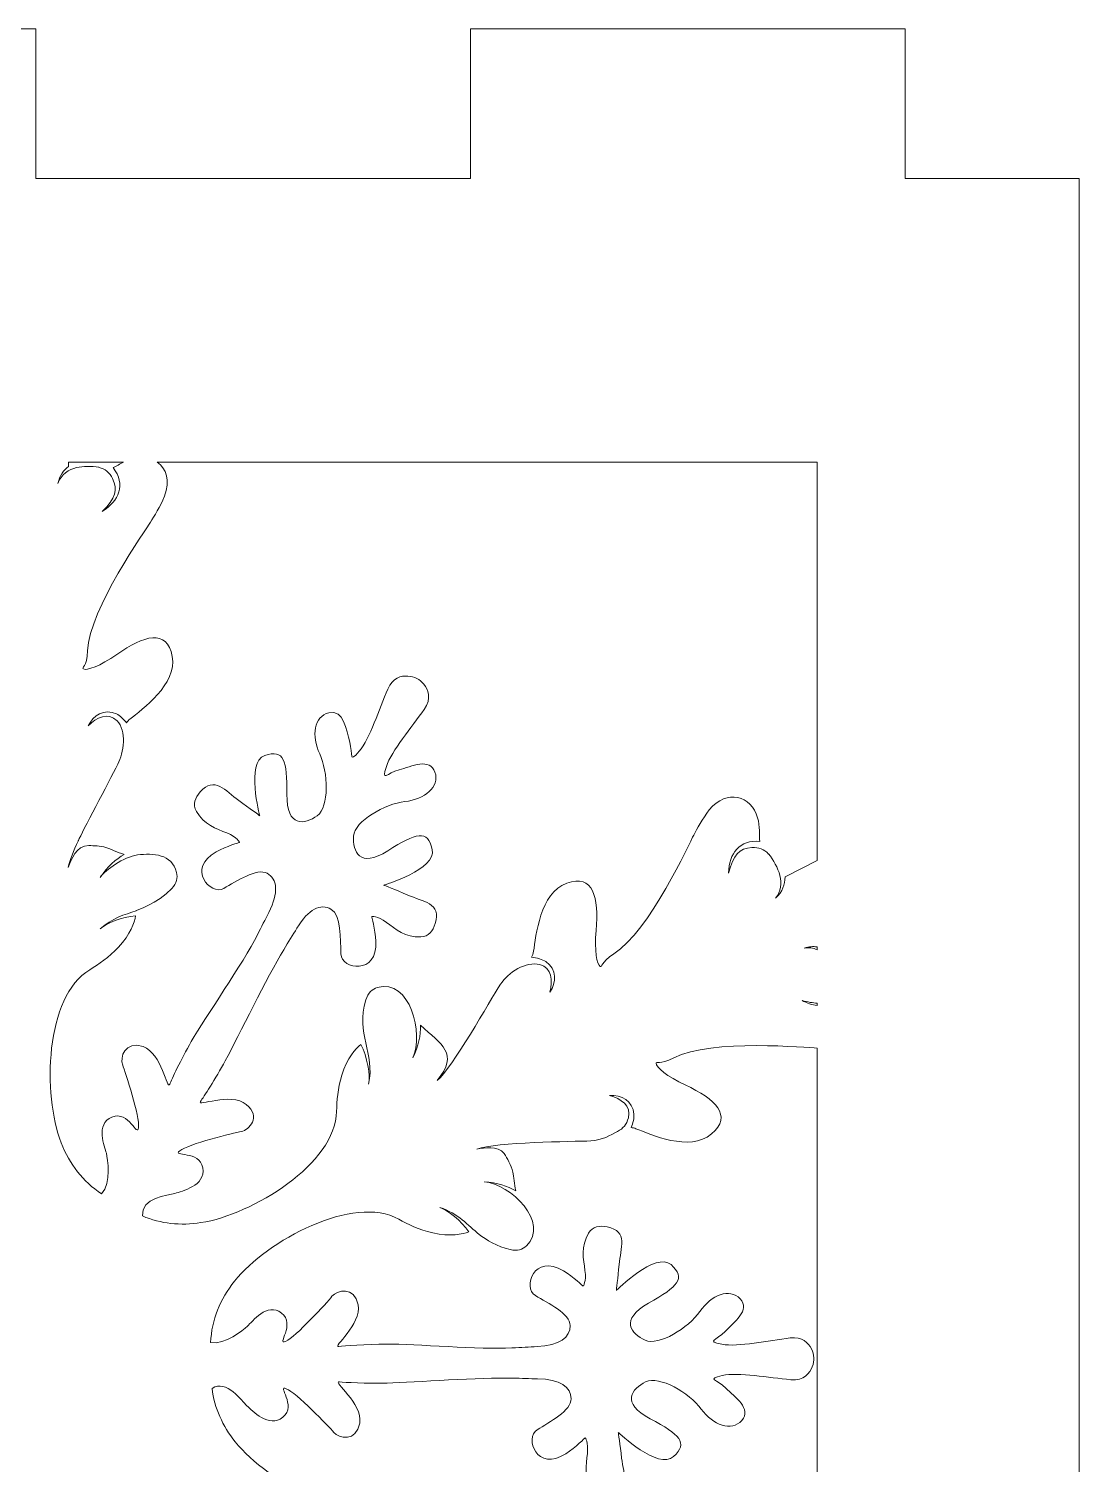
# Model space of a CAD drawing. Header units: centimetres. Extents: x -26.9 to 30.7, y -30.7 to 31.7.
# Drawn here: x -1.172 to 1.634, y 4.639 to 8.473 of the extents above; entities that cross this region are included whole.
import ezdxf

# ---------------------------------------------------------------- set-up
doc = ezdxf.new("R2010")
doc.units = ezdxf.units.CM
doc.header["$MEASUREMENT"] = 0
doc.layers.add('layer 1', color=7, linetype='Continuous')

msp = doc.modelspace()

# ---------------------------------------------------------------- linework, layer by layer
at = {"layer": 'layer 1', "color": 250, "lineweight": 9}
for points, knots in [([(-4.63465, -7.57498), (-4.63465, -7.57498), (-4.63465, -7.97498), (-4.63465, -7.97498), (-4.63465, -7.97498), (-4.63465, -7.97498), (-3.47381, -7.97498), (-3.47381, -7.97498), (-3.47381, -7.97498), (-3.47381, -7.97498), (-3.47381, -7.57498), (-3.47381, -7.57498), (-3.47381, -7.57498), (-3.47381, -7.57498), (-2.31301, -7.57498), (-2.31301, -7.57498), (-2.31301, -7.57498), (-2.31301, -7.57498), (-2.31301, -7.97498), (-2.31301, -7.97498), (-2.31301, -7.97498), (-2.31301, -7.97498), (-1.15218, -7.97498), (-1.15218, -7.97498), (-1.15218, -7.97498), (-1.15218, -7.97498), (-1.15218, -7.57498), (-1.15218, -7.57498), (-1.15218, -7.57498), (-1.15218, -7.57498), (0.00865, -7.57498), (0.00865, -7.57498), (0.00865, -7.57498), (0.00865, -7.57498), (0.00865, -7.97498), (0.00865, -7.97498), (0.00865, -7.97498), (0.00865, -7.97498), (1.16947, -7.97498), (1.16947, -7.97498), (1.16947, -7.97498), (1.16947, -7.97498), (1.16947, -7.57498), (1.16947, -7.57498), (1.16947, -7.57498), (1.16947, -7.57498), (1.63434, -7.57498), (1.63434, -7.57498), (1.63434, -7.57498), (1.63434, -7.57498), (1.63434, 8.0728), (1.63434, 8.0728), (1.63434, 8.0728), (1.63434, 8.0728), (1.16947, 8.0728), (1.16947, 8.0728), (1.16947, 8.0728), (1.16947, 8.0728), (1.16947, 8.4728), (1.16947, 8.4728), (1.16947, 8.4728), (1.16947, 8.4728), (0.00865, 8.4728), (0.00865, 8.4728), (0.00865, 8.4728), (0.00865, 8.4728), (0.00865, 8.0728), (0.00865, 8.0728), (0.00865, 8.0728), (0.00865, 8.0728), (-1.15218, 8.0728), (-1.15218, 8.0728), (-1.15218, 8.0728), (-1.15218, 8.0728), (-1.15218, 8.4728), (-1.15218, 8.4728), (-1.15218, 8.4728), (-1.15218, 8.4728), (-2.31301, 8.4728), (-2.31301, 8.4728), (-2.31301, 8.4728), (-2.31301, 8.4728), (-2.31301, 8.0728), (-2.31301, 8.0728), (-2.31301, 8.0728), (-2.31301, 8.0728), (-3.47381, 8.0728), (-3.47381, 8.0728), (-3.47381, 8.0728), (-3.47381, 8.0728), (-3.47381, 8.4728), (-3.47381, 8.4728), (-3.47381, 8.4728), (-3.47381, 8.4728), (-4.63465, 8.4728), (-4.63465, 8.4728), (-4.63465, 8.4728), (-4.63465, 8.4728), (-4.63465, 8.0728), (-4.63465, 8.0728), (-4.63465, 8.0728), (-4.63465, 8.0728), (-5.09951, 8.0728), (-5.09951, 8.0728), (-5.09951, 8.0728), (-5.09951, 8.0728), (-5.09951, -7.57498), (-5.09951, -7.57498), (-5.09951, -7.57498), (-5.09951, -7.57498), (-4.63465, -7.57498), (-4.63465, -7.57498)], [0, 0, 0, 0, 0.0344828, 0.0344828, 0.0344828, 0.0344828, 0.0689655, 0.0689655, 0.0689655, 0.0689655, 0.1034483, 0.1034483, 0.1034483, 0.1034483, 0.137931, 0.137931, 0.137931, 0.137931, 0.1724138, 0.1724138, 0.1724138, 0.1724138, 0.2068966, 0.2068966, 0.2068966, 0.2068966, 0.2413793, 0.2413793, 0.2413793, 0.2413793, 0.2758621, 0.2758621, 0.2758621, 0.2758621, 0.3103448, 0.3103448, 0.3103448, 0.3103448, 0.3448276, 0.3448276, 0.3448276, 0.3448276, 0.3793103, 0.3793103, 0.3793103, 0.3793103, 0.4137931, 0.4137931, 0.4137931, 0.4137931, 0.4482759, 0.4482759, 0.4482759, 0.4482759, 0.4827586, 0.4827586, 0.4827586, 0.4827586, 0.5172414, 0.5172414, 0.5172414, 0.5172414, 0.5517241, 0.5517241, 0.5517241, 0.5517241, 0.5862069, 0.5862069, 0.5862069, 0.5862069, 0.6206897, 0.6206897, 0.6206897, 0.6206897, 0.6551724, 0.6551724, 0.6551724, 0.6551724, 0.6896552, 0.6896552, 0.6896552, 0.6896552, 0.7241379, 0.7241379, 0.7241379, 0.7241379, 0.7586207, 0.7586207, 0.7586207, 0.7586207, 0.7931034, 0.7931034, 0.7931034, 0.7931034, 0.8275862, 0.8275862, 0.8275862, 0.8275862, 0.862069, 0.862069, 0.862069, 0.862069, 0.8965517, 0.8965517, 0.8965517, 0.8965517, 0.9310345, 0.9310345, 0.9310345, 0.9310345, 1, 1, 1, 1]), ([(0.93409, 6.25138), (0.93409, 6.25138), (0.84911, 6.20746), (0.84911, 6.20746), (0.84911, 6.20746), (0.84738, 6.18806), (0.8429, 6.16882), (0.82307, 6.15068), (0.82307, 6.15068), (0.85321, 6.18736), (0.8303, 6.23632), (0.80447, 6.26902), (0.80447, 6.26902), (0.80447, 6.26902), (0.80447, 6.26876), (0.80447, 6.26876), (0.80447, 6.26876), (0.79138, 6.28162), (0.77887, 6.28716), (0.75961, 6.28597), (0.75961, 6.28597), (0.72635, 6.28392), (0.71021, 6.26661), (0.69754, 6.21781), (0.69754, 6.21781), (0.6991, 6.27044), (0.72701, 6.30772), (0.78107, 6.30205), (0.78107, 6.30205), (0.77945, 6.31873), (0.78193, 6.34296), (0.77535, 6.3657), (0.77535, 6.3657), (0.75855, 6.42382), (0.69302, 6.4443), (0.64617, 6.38642), (0.64617, 6.38642), (0.62742, 6.36329), (0.61318, 6.33469), (0.60467, 6.31946), (0.60467, 6.31946), (0.59451, 6.30126), (0.48622, 6.06224), (0.39122, 6.00209), (0.39122, 6.00209), (0.35417, 5.97864), (0.36081, 5.96532), (0.35491, 5.96825), (0.35491, 5.96825), (0.34571, 5.97285), (0.33926, 6.01097), (0.34379, 6.0647), (0.34379, 6.0647), (0.35121, 6.15278), (0.33709, 6.21618), (0.26535, 6.19066), (0.26535, 6.19066), (0.19361, 6.1651), (0.18325, 6.04964), (0.17674, 6.00884), (0.17674, 6.00884), (0.17577, 6.00282), (0.17383, 5.99772), (0.17117, 5.99321), (0.17117, 5.99321), (0.18525, 5.99172), (0.20063, 5.9876), (0.20989, 5.98125), (0.20989, 5.98125), (0.23953, 5.9609), (0.23838, 5.92522), (0.22005, 5.89997), (0.22005, 5.89997), (0.22857, 5.93025), (0.22582, 5.96476), (0.19366, 5.9734), (0.19366, 5.9734), (0.15677, 5.98329), (0.10873, 5.95232), (0.08842, 5.92078), (0.08842, 5.92078), (0.05989, 5.87646), (-0.04131, 5.69606), (-0.08027, 5.6637), (-0.08027, 5.6637), (-0.02153, 5.73672), (-0.06955, 5.76006), (-0.12487, 5.81144), (-0.12487, 5.81144), (-0.12445, 5.78513), (-0.12991, 5.75694), (-0.1459, 5.72409), (-0.1459, 5.72409), (-0.11547, 5.78788), (-0.15278, 5.93752), (-0.2405, 5.91204), (-0.2405, 5.91204), (-0.25389, 5.90814), (-0.26522, 5.89828), (-0.27107, 5.87909), (-0.27107, 5.87909), (-0.29893, 5.78781), (-0.24549, 5.73924), (-0.26381, 5.65394), (-0.26381, 5.65394), (-0.25889, 5.67781), (-0.26689, 5.72754), (-0.28485, 5.76034), (-0.28485, 5.76034), (-0.29818, 5.74924), (-0.32131, 5.72441), (-0.33541, 5.67786), (-0.33541, 5.67786), (-0.34641, 5.64141), (-0.34879, 5.60922), (-0.34925, 5.58128), (-0.34925, 5.58128), (-0.35143, 5.44228), (-0.57455, 5.30493), (-0.71174, 5.28421), (-0.71174, 5.28421), (-0.76622, 5.27597), (-0.81833, 5.28114), (-0.86763, 5.30212), (-0.86763, 5.30212), (-0.87321, 5.35152), (-0.79834, 5.35677), (-0.78102, 5.36246), (-0.78102, 5.36246), (-0.76365, 5.36817), (-0.69835, 5.38209), (-0.70653, 5.43042), (-0.70653, 5.43042), (-0.71467, 5.47876), (-0.78997, 5.45874), (-0.76802, 5.47621), (-0.76802, 5.47621), (-0.74606, 5.4937), (-0.62377, 5.52418), (-0.60349, 5.5277), (-0.60349, 5.5277), (-0.58322, 5.53124), (-0.54967, 5.56674), (-0.59058, 5.60014), (-0.59058, 5.60014), (-0.63149, 5.63356), (-0.72477, 5.59212), (-0.71278, 5.60817), (-0.71278, 5.60817), (-0.70491, 5.61868), (-0.67251, 5.66854), (-0.64651, 5.71682), (-0.64651, 5.71682), (-0.6101, 5.78444), (-0.53457, 5.9408), (-0.49045, 6.01324), (-0.49045, 6.01324), (-0.47789, 6.03386), (-0.46557, 6.05346), (-0.45539, 6.07036), (-0.45539, 6.07036), (-0.42426, 6.1221), (-0.39153, 6.13706), (-0.36419, 6.12174), (-0.36419, 6.12174), (-0.33686, 6.10645), (-0.33933, 6.0404), (-0.33787, 6.00193), (-0.33787, 6.00193), (-0.3363, 5.96012), (-0.23945, 5.9445), (-0.24442, 6.03581), (-0.24442, 6.03581), (-0.24617, 6.06801), (-0.25541, 6.10201), (-0.25541, 6.10201), (-0.25541, 6.10201), (-0.25541, 6.10201), (-0.24105, 6.10448), (-0.21615, 6.08616), (-0.21615, 6.08616), (-0.19127, 6.06784), (-0.16582, 6.04574), (-0.12458, 6.04717), (-0.12458, 6.04717), (-0.10301, 6.04793), (-0.09177, 6.06329), (-0.08567, 6.08318), (-0.08567, 6.08318), (-0.06878, 6.13832), (-0.11871, 6.14177), (-0.15929, 6.15906), (-0.15929, 6.15906), (-0.19201, 6.17296), (-0.22331, 6.1856), (-0.22331, 6.1856), (-0.22331, 6.1856), (-0.22331, 6.1856), (-0.08147, 6.2279), (-0.09374, 6.28118), (-0.09374, 6.28118), (-0.10599, 6.33446), (-0.13598, 6.32585), (-0.21247, 6.27762), (-0.21247, 6.27762), (-0.28895, 6.22937), (-0.30647, 6.27597), (-0.30374, 6.31648), (-0.30374, 6.31648), (-0.30101, 6.35697), (-0.21987, 6.40261), (-0.16682, 6.40878), (-0.16682, 6.40878), (-0.11377, 6.415), (-0.07346, 6.4476), (-0.08646, 6.48728), (-0.08646, 6.48728), (-0.09945, 6.52693), (-0.14969, 6.50252), (-0.18214, 6.49354), (-0.18214, 6.49354), (-0.21462, 6.4846), (-0.22991, 6.45989), (-0.21626, 6.50216), (-0.21626, 6.50216), (-0.20262, 6.54442), (-0.14829, 6.6077), (-0.11515, 6.65482), (-0.11515, 6.65482), (-0.09438, 6.68438), (-0.10527, 6.70825), (-0.11627, 6.72193), (-0.11627, 6.72193), (-0.12743, 6.73578), (-0.14111, 6.74274), (-0.15907, 6.74392), (-0.15907, 6.74392), (-0.17625, 6.74506), (-0.19934, 6.7399), (-0.21243, 6.70929), (-0.21243, 6.70929), (-0.2351, 6.65632), (-0.26034, 6.57676), (-0.28913, 6.54296), (-0.28913, 6.54296), (-0.31787, 6.50914), (-0.3049, 6.53514), (-0.31431, 6.56757), (-0.31431, 6.56757), (-0.32371, 6.59997), (-0.32933, 6.65565), (-0.36983, 6.64594), (-0.36983, 6.64594), (-0.41034, 6.63624), (-0.41691, 6.58474), (-0.39435, 6.53621), (-0.39435, 6.53621), (-0.37181, 6.48769), (-0.36805, 6.3945), (-0.40102, 6.37094), (-0.40102, 6.37094), (-0.43399, 6.34738), (-0.48277, 6.3379), (-0.48189, 6.42848), (-0.48189, 6.42848), (-0.48099, 6.51904), (-0.48939, 6.54914), (-0.54109, 6.53169), (-0.54109, 6.53169), (-0.59279, 6.51422), (-0.55437, 6.37098), (-0.55437, 6.37098), (-0.55437, 6.37098), (-0.55437, 6.37098), (-0.58151, 6.39106), (-0.6105, 6.41169), (-0.6105, 6.41169), (-0.64643, 6.43726), (-0.67557, 6.47808), (-0.71354, 6.43476), (-0.71354, 6.43476), (-0.72723, 6.41914), (-0.73442, 6.40146), (-0.72374, 6.38266), (-0.72374, 6.38266), (-0.70333, 6.34672), (-0.67122, 6.33657), (-0.64261, 6.32494), (-0.64261, 6.32494), (-0.61399, 6.31329), (-0.60858, 6.29976), (-0.60858, 6.29976), (-0.60858, 6.29976), (-0.60858, 6.29976), (-0.64229, 6.28982), (-0.67055, 6.27444), (-0.67055, 6.27444), (-0.75074, 6.2308), (-0.68669, 6.15632), (-0.65034, 6.1769), (-0.65034, 6.1769), (-0.6169, 6.19584), (-0.56209, 6.23256), (-0.53477, 6.21726), (-0.53477, 6.21726), (-0.50742, 6.20194), (-0.50294, 6.16618), (-0.53059, 6.11246), (-0.53059, 6.11246), (-0.53962, 6.09493), (-0.54981, 6.07414), (-0.56074, 6.0526), (-0.56074, 6.0526), (-0.59915, 5.97697), (-0.69902, 5.83424), (-0.73737, 5.7677), (-0.73737, 5.7677), (-0.76477, 5.7202), (-0.79013, 5.66641), (-0.79495, 5.65416), (-0.79495, 5.65416), (-0.80229, 5.63552), (-0.81599, 5.73689), (-0.86581, 5.75426), (-0.86581, 5.75426), (-0.91563, 5.77166), (-0.92822, 5.72442), (-0.92059, 5.70526), (-0.92059, 5.70526), (-0.91295, 5.6861), (-0.87475, 5.56574), (-0.87809, 5.53785), (-0.87809, 5.53785), (-0.88142, 5.50994), (-0.90389, 5.58472), (-0.94923, 5.56633), (-0.94923, 5.56633), (-0.99458, 5.54794), (-0.96821, 5.4864), (-0.96419, 5.4696), (-0.96419, 5.4696), (-0.96029, 5.45328), (-0.95074, 5.39176), (-0.97681, 5.36112), (-0.97681, 5.36112), (-1.02722, 5.39432), (-1.06227, 5.44041), (-1.08457, 5.49725), (-1.08457, 5.49725), (-1.13521, 5.62644), (-1.12782, 5.88832), (-1.00854, 5.95973), (-1.00854, 5.95973), (-0.98457, 5.97409), (-0.95787, 5.99224), (-0.93182, 6.02001), (-0.93182, 6.02001), (-0.89953, 6.05444), (-0.88922, 6.08601), (-0.88597, 6.10348), (-0.88597, 6.10348), (-0.92181, 6.10054), (-0.96369, 6.08397), (-0.98061, 6.06892), (-0.98061, 6.06892), (-0.94894, 6.09756), (-0.91534, 6.1069), (-0.88445, 6.11738), (-0.88445, 6.11738), (-0.88445, 6.11738), (-0.88446, 6.11772), (-0.88446, 6.11772), (-0.88446, 6.11772), (-0.88446, 6.11772), (-0.82734, 6.13602), (-0.78971, 6.17633), (-0.78971, 6.17633), (-0.77603, 6.19098), (-0.77315, 6.20574), (-0.77647, 6.21928), (-0.77647, 6.21928), (-0.78895, 6.27004), (-0.83918, 6.27044), (-0.88077, 6.26661), (-0.88077, 6.26661), (-0.91862, 6.25958), (-0.96582, 6.22781), (-0.98075, 6.2061), (-0.98075, 6.2061), (-0.96049, 6.23612), (-0.93899, 6.25488), (-0.91622, 6.26766), (-0.91622, 6.26766), (-0.93485, 6.27241), (-0.95243, 6.28261), (-0.96545, 6.28634), (-0.96545, 6.28634), (-0.98057, 6.29068), (-0.99739, 6.29097), (-1.01122, 6.29134), (-1.01122, 6.29134), (-1.04511, 6.29112), (-1.05786, 6.25344), (-1.06587, 6.23276), (-1.06587, 6.23276), (-1.06253, 6.25224), (-1.05131, 6.27829), (-1.03941, 6.30334), (-1.03941, 6.30334), (-1.03922, 6.30386), (-1.03903, 6.30441), (-1.03879, 6.30498), (-1.03879, 6.30498), (-1.02962, 6.32613), (-0.95933, 6.45804), (-0.93335, 6.50852), (-0.93335, 6.50852), (-0.91783, 6.53868), (-0.90887, 6.59801), (-0.9357, 6.62482), (-0.9357, 6.62482), (-0.95927, 6.64836), (-0.99053, 6.63348), (-1.0125, 6.61097), (-1.0125, 6.61097), (-0.99979, 6.63946), (-0.96946, 6.6583), (-0.93702, 6.64281), (-0.93702, 6.64281), (-0.92806, 6.63853), (-0.91822, 6.62921), (-0.91029, 6.61918), (-0.91029, 6.61918), (-0.90794, 6.62269), (-0.90501, 6.62598), (-0.90126, 6.62902), (-0.90126, 6.62902), (-0.86918, 6.65506), (-0.77437, 6.72176), (-0.78811, 6.79666), (-0.78811, 6.79666), (-0.80187, 6.87156), (-0.86383, 6.8521), (-0.93641, 6.80161), (-0.93641, 6.80161), (-0.98066, 6.77084), (-1.01691, 6.75736), (-1.0255, 6.76304), (-1.0255, 6.76304), (-1.03098, 6.76665), (-1.01613, 6.76757), (-1.01433, 6.81138), (-1.01433, 6.81138), (-1.00975, 6.92374), (-0.8569, 7.13704), (-0.84621, 7.15494), (-0.84621, 7.15494), (-0.83727, 7.16992), (-0.81965, 7.19654), (-0.80897, 7.22432), (-0.80897, 7.22432), (-0.79322, 7.26538), (-0.80437, 7.2984), (-0.82822, 7.31558), (-0.82822, 7.31558), (-0.82822, 7.31558), (0.93409, 7.31558), (0.93409, 7.31558), (0.93409, 7.31558), (0.93409, 7.31558), (0.93409, 6.25138), (0.93409, 6.25138)], [0, 0, 0, 0, 0.0084034, 0.0084034, 0.0084034, 0.0084034, 0.0168067, 0.0168067, 0.0168067, 0.0168067, 0.0252101, 0.0252101, 0.0252101, 0.0252101, 0.0336134, 0.0336134, 0.0336134, 0.0336134, 0.0420168, 0.0420168, 0.0420168, 0.0420168, 0.0504202, 0.0504202, 0.0504202, 0.0504202, 0.0588235, 0.0588235, 0.0588235, 0.0588235, 0.0672269, 0.0672269, 0.0672269, 0.0672269, 0.0756303, 0.0756303, 0.0756303, 0.0756303, 0.0840336, 0.0840336, 0.0840336, 0.0840336, 0.092437, 0.092437, 0.092437, 0.092437, 0.1008403, 0.1008403, 0.1008403, 0.1008403, 0.1092437, 0.1092437, 0.1092437, 0.1092437, 0.1176471, 0.1176471, 0.1176471, 0.1176471, 0.1260504, 0.1260504, 0.1260504, 0.1260504, 0.1344538, 0.1344538, 0.1344538, 0.1344538, 0.1428571, 0.1428571, 0.1428571, 0.1428571, 0.1512605, 0.1512605, 0.1512605, 0.1512605, 0.1596639, 0.1596639, 0.1596639, 0.1596639, 0.1680672, 0.1680672, 0.1680672, 0.1680672, 0.1764706, 0.1764706, 0.1764706, 0.1764706, 0.1848739, 0.1848739, 0.1848739, 0.1848739, 0.1932773, 0.1932773, 0.1932773, 0.1932773, 0.2016807, 0.2016807, 0.2016807, 0.2016807, 0.210084, 0.210084, 0.210084, 0.210084, 0.2184874, 0.2184874, 0.2184874, 0.2184874, 0.2268908, 0.2268908, 0.2268908, 0.2268908, 0.2352941, 0.2352941, 0.2352941, 0.2352941, 0.2436975, 0.2436975, 0.2436975, 0.2436975, 0.2521008, 0.2521008, 0.2521008, 0.2521008, 0.2605042, 0.2605042, 0.2605042, 0.2605042, 0.2689076, 0.2689076, 0.2689076, 0.2689076, 0.2773109, 0.2773109, 0.2773109, 0.2773109, 0.2857143, 0.2857143, 0.2857143, 0.2857143, 0.2941176, 0.2941176, 0.2941176, 0.2941176, 0.302521, 0.302521, 0.302521, 0.302521, 0.3109244, 0.3109244, 0.3109244, 0.3109244, 0.3193277, 0.3193277, 0.3193277, 0.3193277, 0.3277311, 0.3277311, 0.3277311, 0.3277311, 0.3361345, 0.3361345, 0.3361345, 0.3361345, 0.3445378, 0.3445378, 0.3445378, 0.3445378, 0.3529412, 0.3529412, 0.3529412, 0.3529412, 0.3613445, 0.3613445, 0.3613445, 0.3613445, 0.3697479, 0.3697479, 0.3697479, 0.3697479, 0.3781513, 0.3781513, 0.3781513, 0.3781513, 0.3865546, 0.3865546, 0.3865546, 0.3865546, 0.394958, 0.394958, 0.394958, 0.394958, 0.4033613, 0.4033613, 0.4033613, 0.4033613, 0.4117647, 0.4117647, 0.4117647, 0.4117647, 0.4201681, 0.4201681, 0.4201681, 0.4201681, 0.4285714, 0.4285714, 0.4285714, 0.4285714, 0.4369748, 0.4369748, 0.4369748, 0.4369748, 0.4453782, 0.4453782, 0.4453782, 0.4453782, 0.4537815, 0.4537815, 0.4537815, 0.4537815, 0.4621849, 0.4621849, 0.4621849, 0.4621849, 0.4705882, 0.4705882, 0.4705882, 0.4705882, 0.4789916, 0.4789916, 0.4789916, 0.4789916, 0.487395, 0.487395, 0.487395, 0.487395, 0.4957983, 0.4957983, 0.4957983, 0.4957983, 0.5042017, 0.5042017, 0.5042017, 0.5042017, 0.512605, 0.512605, 0.512605, 0.512605, 0.5210084, 0.5210084, 0.5210084, 0.5210084, 0.5294118, 0.5294118, 0.5294118, 0.5294118, 0.5378151, 0.5378151, 0.5378151, 0.5378151, 0.5462185, 0.5462185, 0.5462185, 0.5462185, 0.5546218, 0.5546218, 0.5546218, 0.5546218, 0.5630252, 0.5630252, 0.5630252, 0.5630252, 0.5714286, 0.5714286, 0.5714286, 0.5714286, 0.5798319, 0.5798319, 0.5798319, 0.5798319, 0.5882353, 0.5882353, 0.5882353, 0.5882353, 0.5966387, 0.5966387, 0.5966387, 0.5966387, 0.605042, 0.605042, 0.605042, 0.605042, 0.6134454, 0.6134454, 0.6134454, 0.6134454, 0.6218487, 0.6218487, 0.6218487, 0.6218487, 0.6302521, 0.6302521, 0.6302521, 0.6302521, 0.6386555, 0.6386555, 0.6386555, 0.6386555, 0.6470588, 0.6470588, 0.6470588, 0.6470588, 0.6554622, 0.6554622, 0.6554622, 0.6554622, 0.6638655, 0.6638655, 0.6638655, 0.6638655, 0.6722689, 0.6722689, 0.6722689, 0.6722689, 0.6806723, 0.6806723, 0.6806723, 0.6806723, 0.6890756, 0.6890756, 0.6890756, 0.6890756, 0.697479, 0.697479, 0.697479, 0.697479, 0.7058824, 0.7058824, 0.7058824, 0.7058824, 0.7142857, 0.7142857, 0.7142857, 0.7142857, 0.7226891, 0.7226891, 0.7226891, 0.7226891, 0.7310924, 0.7310924, 0.7310924, 0.7310924, 0.7394958, 0.7394958, 0.7394958, 0.7394958, 0.7478992, 0.7478992, 0.7478992, 0.7478992, 0.7563025, 0.7563025, 0.7563025, 0.7563025, 0.7647059, 0.7647059, 0.7647059, 0.7647059, 0.7731092, 0.7731092, 0.7731092, 0.7731092, 0.7815126, 0.7815126, 0.7815126, 0.7815126, 0.789916, 0.789916, 0.789916, 0.789916, 0.7983193, 0.7983193, 0.7983193, 0.7983193, 0.8067227, 0.8067227, 0.8067227, 0.8067227, 0.8151261, 0.8151261, 0.8151261, 0.8151261, 0.8235294, 0.8235294, 0.8235294, 0.8235294, 0.8319328, 0.8319328, 0.8319328, 0.8319328, 0.8403361, 0.8403361, 0.8403361, 0.8403361, 0.8487395, 0.8487395, 0.8487395, 0.8487395, 0.8571429, 0.8571429, 0.8571429, 0.8571429, 0.8655462, 0.8655462, 0.8655462, 0.8655462, 0.8739496, 0.8739496, 0.8739496, 0.8739496, 0.8823529, 0.8823529, 0.8823529, 0.8823529, 0.8907563, 0.8907563, 0.8907563, 0.8907563, 0.8991597, 0.8991597, 0.8991597, 0.8991597, 0.907563, 0.907563, 0.907563, 0.907563, 0.9159664, 0.9159664, 0.9159664, 0.9159664, 0.9243697, 0.9243697, 0.9243697, 0.9243697, 0.9327731, 0.9327731, 0.9327731, 0.9327731, 0.9411765, 0.9411765, 0.9411765, 0.9411765, 0.9495798, 0.9495798, 0.9495798, 0.9495798, 0.9579832, 0.9579832, 0.9579832, 0.9579832, 0.9663866, 0.9663866, 0.9663866, 0.9663866, 0.9747899, 0.9747899, 0.9747899, 0.9747899, 0.9831933, 0.9831933, 0.9831933, 0.9831933, 1, 1, 1, 1]), ([(-0.91819, 7.31558), (-0.92861, 7.31037), (-0.93801, 7.30462), (-0.94623, 7.30054), (-0.94623, 7.30054), (-0.91155, 7.25562), (-0.9297, 7.21164), (-0.97541, 7.18341), (-0.97541, 7.18341), (-0.93947, 7.21878), (-0.93257, 7.24141), (-0.94741, 7.27124), (-0.94741, 7.27124), (-0.95602, 7.28852), (-0.96706, 7.29658), (-0.98475, 7.30148), (-0.98475, 7.30148), (-0.98475, 7.30148), (-0.9843, 7.30174), (-0.9843, 7.30174), (-0.9843, 7.30174), (-1.00275, 7.30573), (-1.02663, 7.30344), (-1.04358, 7.30077), (-1.04358, 7.30077), (-1.06477, 7.29664), (-1.08495, 7.28158), (-1.09359, 7.25856), (-1.09359, 7.25856), (-1.08875, 7.28052), (-1.07786, 7.29354), (-1.0651, 7.30377), (-1.0651, 7.30377), (-1.0651, 7.30377), (-1.06566, 7.31558), (-1.06566, 7.31558), (-1.06566, 7.31558), (-1.06566, 7.31558), (-0.91819, 7.31558), (-0.91819, 7.31558)], [0, 0, 0, 0, 0.0909091, 0.0909091, 0.0909091, 0.0909091, 0.1818182, 0.1818182, 0.1818182, 0.1818182, 0.2727273, 0.2727273, 0.2727273, 0.2727273, 0.3636364, 0.3636364, 0.3636364, 0.3636364, 0.4545455, 0.4545455, 0.4545455, 0.4545455, 0.5454545, 0.5454545, 0.5454545, 0.5454545, 0.6363636, 0.6363636, 0.6363636, 0.6363636, 0.7272727, 0.7272727, 0.7272727, 0.7272727, 0.8181818, 0.8181818, 0.8181818, 0.8181818, 1, 1, 1, 1]), ([(0.93409, 6.01302), (0.92334, 6.01765), (0.91175, 6.01958), (0.8999, 6.01762), (0.8999, 6.01762), (0.91275, 6.02169), (0.92393, 6.02226), (0.93409, 6.0208), (0.93409, 6.0208), (0.93409, 6.0208), (0.93409, 6.01302), (0.93409, 6.01302)], [0, 0, 0, 0, 0.25, 0.25, 0.25, 0.25, 0.5, 0.5, 0.5, 0.5, 1, 1, 1, 1]), ([(0.93409, 5.86393), (0.92111, 5.86566), (0.90751, 5.87036), (0.89391, 5.87769), (0.89391, 5.87769), (0.90978, 5.8733), (0.92293, 5.8709), (0.93409, 5.87065), (0.93409, 5.87065), (0.93409, 5.87065), (0.93409, 5.86393), (0.93409, 5.86393)], [0, 0, 0, 0, 0.25, 0.25, 0.25, 0.25, 0.5, 0.5, 0.5, 0.5, 1, 1, 1, 1]), ([(0.93409, 4.07621), (0.90705, 4.07521), (0.65173, 4.05093), (0.55351, 4.10241), (0.55351, 4.10241), (0.51466, 4.1228), (0.50646, 4.11036), (0.50605, 4.11693), (0.50605, 4.11693), (0.50542, 4.12718), (0.53522, 4.15185), (0.58402, 4.17478), (0.58402, 4.17478), (0.66402, 4.21241), (0.71186, 4.25634), (0.65386, 4.30568), (0.65386, 4.30568), (0.59587, 4.35505), (0.49071, 4.3063), (0.4521, 4.29153), (0.4521, 4.29153), (0.44682, 4.28952), (0.44181, 4.28861), (0.43693, 4.28854), (0.43693, 4.28854), (0.44242, 4.27584), (0.4463, 4.261), (0.44546, 4.25012), (0.44546, 4.25012), (0.44266, 4.21428), (0.41118, 4.19741), (0.38014, 4.20066), (0.38014, 4.20066), (0.41063, 4.20844), (0.43914, 4.22806), (0.43054, 4.26025), (0.43054, 4.26025), (0.42069, 4.29706), (0.36773, 4.32225), (0.3317, 4.32397), (0.3317, 4.32397), (0.27977, 4.32649), (0.07397, 4.32466), (0.02539, 4.34262), (0.02539, 4.34262), (0.04566, 4.33948), (0.08058, 4.33256), (0.09926, 4.35472), (0.09926, 4.35472), (0.10587, 4.36833), (0.11827, 4.38733), (0.12325, 4.40728), (0.12325, 4.40728), (0.12626, 4.41937), (0.12647, 4.43757), (0.13054, 4.45482), (0.13054, 4.45482), (0.10807, 4.44146), (0.08105, 4.43221), (0.04486, 4.42965), (0.04486, 4.42965), (0.06867, 4.43153), (0.11291, 4.45226), (0.13962, 4.47793), (0.13962, 4.47793), (0.14029, 4.47902), (0.14101, 4.48008), (0.14175, 4.48112), (0.14175, 4.48112), (0.16738, 4.51628), (0.20094, 4.56486), (0.15965, 4.60448), (0.15965, 4.60448), (0.14959, 4.61412), (0.13538, 4.619), (0.11583, 4.61448), (0.11583, 4.61448), (0.02351, 4.59308), (0.00715, 4.52314), (-0.07483, 4.49669), (-0.07483, 4.49669), (-0.05198, 4.50428), (-0.01354, 4.53542), (0.00611, 4.567), (0.00611, 4.567), (-0.01018, 4.57301), (-0.04323, 4.58064), (-0.09059, 4.56956), (-0.09059, 4.56956), (-0.12767, 4.56088), (-0.15674, 4.54685), (-0.18114, 4.53326), (-0.18114, 4.53326), (-0.30263, 4.46566), (-0.53313, 4.59021), (-0.61969, 4.69865), (-0.61969, 4.69865), (-0.65383, 4.74144), (-0.67537, 4.78884), (-0.68199, 4.84161), (-0.68199, 4.84161), (-0.64266, 4.86734), (-0.60197, 4.80717), (-0.58863, 4.79525), (-0.58863, 4.79525), (-0.57502, 4.78306), (-0.53031, 4.73348), (-0.49253, 4.7647), (-0.49253, 4.7647), (-0.45474, 4.79593), (-0.50973, 4.85113), (-0.48362, 4.84085), (-0.48362, 4.84085), (-0.45749, 4.8306), (-0.36995, 4.73993), (-0.35677, 4.72413), (-0.35677, 4.72413), (-0.34355, 4.70833), (-0.29605, 4.69704), (-0.28757, 4.74918), (-0.28757, 4.74918), (-0.27909, 4.80129), (-0.36162, 4.86134), (-0.34173, 4.85898), (-0.34173, 4.85898), (-0.32869, 4.85745), (-0.2693, 4.85432), (-0.21449, 4.85594), (-0.21449, 4.85594), (-0.13773, 4.85821), (0.03545, 4.87098), (0.12026, 4.869), (0.12026, 4.869), (0.14438, 4.86842), (0.16751, 4.86754), (0.18725, 4.86721), (0.18725, 4.86721), (0.24762, 4.8661), (0.27693, 4.84522), (0.27734, 4.8139), (0.27734, 4.8139), (0.27775, 4.78258), (0.21934, 4.7517), (0.18674, 4.73121), (0.18674, 4.73121), (0.15133, 4.70894), (0.18621, 4.61725), (0.26281, 4.66721), (0.26281, 4.66721), (0.28982, 4.68482), (0.31463, 4.70982), (0.31463, 4.70982), (0.31463, 4.70982), (0.31463, 4.70982), (0.32394, 4.69862), (0.32053, 4.66792), (0.32053, 4.66792), (0.31711, 4.6372), (0.31071, 4.6041), (0.33257, 4.5691), (0.33257, 4.5691), (0.34401, 4.55081), (0.36295, 4.54874), (0.38321, 4.55342), (0.38321, 4.55342), (0.43939, 4.56636), (0.41743, 4.61132), (0.4121, 4.6551), (0.4121, 4.6551), (0.40779, 4.69041), (0.40309, 4.72384), (0.40309, 4.72384), (0.40309, 4.72384), (0.40309, 4.72384), (0.51065, 4.62213), (0.55065, 4.6594), (0.55065, 4.6594), (0.59066, 4.69668), (0.56821, 4.71832), (0.48819, 4.76044), (0.48819, 4.76044), (0.40818, 4.80257), (0.43975, 4.84104), (0.47621, 4.85892), (0.47621, 4.85892), (0.51265, 4.8768), (0.59273, 4.82933), (0.62462, 4.7865), (0.62462, 4.7865), (0.65651, 4.74366), (0.7049, 4.72506), (0.73275, 4.75614), (0.73275, 4.75614), (0.76062, 4.78724), (0.71435, 4.81853), (0.69035, 4.84216), (0.69035, 4.84216), (0.66638, 4.86578), (0.63731, 4.86668), (0.68075, 4.876), (0.68075, 4.876), (0.72418, 4.88532), (0.80614, 4.8699), (0.86353, 4.86476), (0.86353, 4.86476), (0.8995, 4.86154), (0.91473, 4.88292), (0.92107, 4.8993), (0.92107, 4.8993), (0.9275, 4.91589), (0.92669, 4.93122), (0.91871, 4.94737), (0.91871, 4.94737), (0.91113, 4.9628), (0.89511, 4.98022), (0.86205, 4.97626), (0.86205, 4.97626), (0.80485, 4.96938), (0.72331, 4.95149), (0.67965, 4.9595), (0.67965, 4.9595), (0.63601, 4.96752), (0.66501, 4.96928), (0.68837, 4.99361), (0.68837, 4.99361), (0.71174, 5.01797), (0.75715, 5.05065), (0.72849, 5.08089), (0.72849, 5.08089), (0.69982, 5.11112), (0.65194, 5.09106), (0.62119, 5.04726), (0.62119, 5.04726), (0.59046, 5.00346), (0.51163, 4.95361), (0.47474, 4.9704), (0.47474, 4.9704), (0.43785, 4.98716), (0.40525, 5.02466), (0.48414, 5.0692), (0.48414, 5.0692), (0.56301, 5.1137), (0.58487, 5.13602), (0.54391, 5.17206), (0.54391, 5.17206), (0.50293, 5.20813), (0.39811, 5.10322), (0.39811, 5.10322), (0.39811, 5.10322), (0.39811, 5.10322), (0.40191, 5.13676), (0.4053, 5.17218), (0.4053, 5.17218), (0.40947, 5.21609), (0.43025, 5.26172), (0.37375, 5.27294), (0.37375, 5.27294), (0.35337, 5.277), (0.33447, 5.27438), (0.32353, 5.25574), (0.32353, 5.25574), (0.30261, 5.2201), (0.30987, 5.18722), (0.3141, 5.15661), (0.3141, 5.15661), (0.31833, 5.12602), (0.30931, 5.11456), (0.30931, 5.11456), (0.30931, 5.11456), (0.30931, 5.11456), (0.28385, 5.13877), (0.25639, 5.15556), (0.25639, 5.15556), (0.1785, 5.20318), (0.14606, 5.11048), (0.18203, 5.08929), (0.18203, 5.08929), (0.21514, 5.06978), (0.27437, 5.04069), (0.27478, 5.00937), (0.27478, 5.00937), (0.27518, 4.97805), (0.24645, 4.95628), (0.18613, 4.95336), (0.18613, 4.95336), (0.16641, 4.95242), (0.14331, 4.95085), (0.11919, 4.94954), (0.11919, 4.94954), (0.03447, 4.94501), (-0.13907, 4.96009), (-0.21586, 4.96008), (-0.21586, 4.96008), (-0.2707, 4.96002), (-0.32997, 4.9551), (-0.34297, 4.95316), (-0.34297, 4.95316), (-0.36279, 4.95021), (-0.28186, 5.01273), (-0.29171, 5.06457), (-0.29171, 5.06457), (-0.30157, 5.11642), (-0.34877, 5.10369), (-0.36154, 5.0875), (-0.36154, 5.0875), (-0.37433, 5.07132), (-0.45945, 4.97805), (-0.48527, 4.96698), (-0.48527, 4.96698), (-0.51111, 4.95593), (-0.45759, 5.01278), (-0.49618, 5.04284), (-0.49618, 5.04284), (-0.53479, 5.07293), (-0.5749, 5.01933), (-0.58743, 5.00744), (-0.58743, 5.00744), (-0.59942, 4.99609), (-0.64657, 4.95813), (-0.68575, 4.96382), (-0.68575, 4.96382), (-0.68277, 5.02524), (-0.66027, 5.07958), (-0.62159, 5.12806), (-0.62159, 5.12806), (-0.53503, 5.23649), (-0.30454, 5.36105), (-0.18305, 5.29346), (-0.18305, 5.29346), (-0.15865, 5.27986), (-0.12958, 5.26582), (-0.0925, 5.25714), (-0.0925, 5.25714), (-0.04547, 5.24614), (-0.01254, 5.2536), (0.00386, 5.25957), (0.00386, 5.25957), (-0.01653, 5.2894), (-0.05219, 5.31776), (-0.07386, 5.32494), (-0.07386, 5.32494), (-0.02474, 5.3091), (0.00139, 5.2767), (0.03167, 5.25293), (0.03167, 5.25293), (0.03167, 5.25293), (0.0317, 5.25229), (0.0317, 5.25229), (0.0317, 5.25229), (0.0493, 5.23937), (0.07973, 5.22017), (0.11393, 5.21225), (0.11393, 5.21225), (0.13347, 5.20772), (0.14769, 5.2126), (0.15774, 5.22225), (0.15774, 5.22225), (0.22151, 5.28338), (0.11493, 5.38813), (0.04487, 5.39366), (0.04487, 5.39366), (0.08038, 5.39116), (0.10707, 5.3822), (0.1293, 5.36922), (0.1293, 5.36922), (0.12459, 5.38725), (0.12451, 5.40673), (0.12134, 5.41944), (0.12134, 5.41944), (0.1167, 5.43805), (0.10558, 5.45585), (0.09875, 5.46921), (0.09875, 5.46921), (0.07994, 5.49064), (0.04549, 5.48381), (0.02539, 5.4807), (0.02539, 5.4807), (0.07746, 5.49993), (0.27951, 5.50029), (0.32979, 5.50273), (0.32979, 5.50273), (0.36037, 5.50421), (0.38174, 5.51781), (0.40101, 5.52773), (0.40101, 5.52773), (0.41639, 5.5359), (0.42518, 5.54596), (0.43001, 5.56401), (0.43001, 5.56401), (0.43863, 5.59618), (0.4101, 5.61581), (0.37962, 5.62358), (0.37962, 5.62358), (0.41067, 5.62684), (0.44214, 5.60998), (0.44493, 5.57414), (0.44493, 5.57414), (0.44573, 5.56393), (0.44235, 5.55024), (0.43739, 5.53808), (0.43739, 5.53808), (0.44153, 5.5378), (0.44577, 5.53689), (0.45019, 5.5352), (0.45019, 5.5352), (0.48881, 5.52042), (0.59395, 5.47166), (0.65195, 5.52102), (0.65195, 5.52102), (0.70995, 5.57038), (0.66211, 5.6143), (0.5821, 5.65192), (0.5821, 5.65192), (0.53331, 5.67486), (0.50351, 5.69952), (0.50414, 5.7098), (0.50414, 5.7098), (0.50454, 5.71634), (0.51274, 5.70393), (0.55159, 5.72429), (0.55159, 5.72429), (0.65119, 5.77652), (0.91233, 5.75078), (0.93318, 5.75049), (0.93318, 5.75049), (0.93318, 5.75049), (0.93409, 5.75048), (0.93409, 5.75048), (0.93409, 5.75048), (0.93409, 5.75048), (0.93409, 4.07621), (0.93409, 4.07621)], [0, 0, 0, 0, 0.0091743, 0.0091743, 0.0091743, 0.0091743, 0.0183486, 0.0183486, 0.0183486, 0.0183486, 0.0275229, 0.0275229, 0.0275229, 0.0275229, 0.0366972, 0.0366972, 0.0366972, 0.0366972, 0.0458716, 0.0458716, 0.0458716, 0.0458716, 0.0550459, 0.0550459, 0.0550459, 0.0550459, 0.0642202, 0.0642202, 0.0642202, 0.0642202, 0.0733945, 0.0733945, 0.0733945, 0.0733945, 0.0825688, 0.0825688, 0.0825688, 0.0825688, 0.0917431, 0.0917431, 0.0917431, 0.0917431, 0.1009174, 0.1009174, 0.1009174, 0.1009174, 0.1100917, 0.1100917, 0.1100917, 0.1100917, 0.1192661, 0.1192661, 0.1192661, 0.1192661, 0.1284404, 0.1284404, 0.1284404, 0.1284404, 0.1376147, 0.1376147, 0.1376147, 0.1376147, 0.146789, 0.146789, 0.146789, 0.146789, 0.1559633, 0.1559633, 0.1559633, 0.1559633, 0.1651376, 0.1651376, 0.1651376, 0.1651376, 0.1743119, 0.1743119, 0.1743119, 0.1743119, 0.1834862, 0.1834862, 0.1834862, 0.1834862, 0.1926606, 0.1926606, 0.1926606, 0.1926606, 0.2018349, 0.2018349, 0.2018349, 0.2018349, 0.2110092, 0.2110092, 0.2110092, 0.2110092, 0.2201835, 0.2201835, 0.2201835, 0.2201835, 0.2293578, 0.2293578, 0.2293578, 0.2293578, 0.2385321, 0.2385321, 0.2385321, 0.2385321, 0.2477064, 0.2477064, 0.2477064, 0.2477064, 0.2568807, 0.2568807, 0.2568807, 0.2568807, 0.266055, 0.266055, 0.266055, 0.266055, 0.2752294, 0.2752294, 0.2752294, 0.2752294, 0.2844037, 0.2844037, 0.2844037, 0.2844037, 0.293578, 0.293578, 0.293578, 0.293578, 0.3027523, 0.3027523, 0.3027523, 0.3027523, 0.3119266, 0.3119266, 0.3119266, 0.3119266, 0.3211009, 0.3211009, 0.3211009, 0.3211009, 0.3302752, 0.3302752, 0.3302752, 0.3302752, 0.3394495, 0.3394495, 0.3394495, 0.3394495, 0.3486239, 0.3486239, 0.3486239, 0.3486239, 0.3577982, 0.3577982, 0.3577982, 0.3577982, 0.3669725, 0.3669725, 0.3669725, 0.3669725, 0.3761468, 0.3761468, 0.3761468, 0.3761468, 0.3853211, 0.3853211, 0.3853211, 0.3853211, 0.3944954, 0.3944954, 0.3944954, 0.3944954, 0.4036697, 0.4036697, 0.4036697, 0.4036697, 0.412844, 0.412844, 0.412844, 0.412844, 0.4220183, 0.4220183, 0.4220183, 0.4220183, 0.4311927, 0.4311927, 0.4311927, 0.4311927, 0.440367, 0.440367, 0.440367, 0.440367, 0.4495413, 0.4495413, 0.4495413, 0.4495413, 0.4587156, 0.4587156, 0.4587156, 0.4587156, 0.4678899, 0.4678899, 0.4678899, 0.4678899, 0.4770642, 0.4770642, 0.4770642, 0.4770642, 0.4862385, 0.4862385, 0.4862385, 0.4862385, 0.4954128, 0.4954128, 0.4954128, 0.4954128, 0.5045872, 0.5045872, 0.5045872, 0.5045872, 0.5137615, 0.5137615, 0.5137615, 0.5137615, 0.5229358, 0.5229358, 0.5229358, 0.5229358, 0.5321101, 0.5321101, 0.5321101, 0.5321101, 0.5412844, 0.5412844, 0.5412844, 0.5412844, 0.5504587, 0.5504587, 0.5504587, 0.5504587, 0.559633, 0.559633, 0.559633, 0.559633, 0.5688073, 0.5688073, 0.5688073, 0.5688073, 0.5779817, 0.5779817, 0.5779817, 0.5779817, 0.587156, 0.587156, 0.587156, 0.587156, 0.5963303, 0.5963303, 0.5963303, 0.5963303, 0.6055046, 0.6055046, 0.6055046, 0.6055046, 0.6146789, 0.6146789, 0.6146789, 0.6146789, 0.6238532, 0.6238532, 0.6238532, 0.6238532, 0.6330275, 0.6330275, 0.6330275, 0.6330275, 0.6422018, 0.6422018, 0.6422018, 0.6422018, 0.6513761, 0.6513761, 0.6513761, 0.6513761, 0.6605505, 0.6605505, 0.6605505, 0.6605505, 0.6697248, 0.6697248, 0.6697248, 0.6697248, 0.6788991, 0.6788991, 0.6788991, 0.6788991, 0.6880734, 0.6880734, 0.6880734, 0.6880734, 0.6972477, 0.6972477, 0.6972477, 0.6972477, 0.706422, 0.706422, 0.706422, 0.706422, 0.7155963, 0.7155963, 0.7155963, 0.7155963, 0.7247706, 0.7247706, 0.7247706, 0.7247706, 0.733945, 0.733945, 0.733945, 0.733945, 0.7431193, 0.7431193, 0.7431193, 0.7431193, 0.7522936, 0.7522936, 0.7522936, 0.7522936, 0.7614679, 0.7614679, 0.7614679, 0.7614679, 0.7706422, 0.7706422, 0.7706422, 0.7706422, 0.7798165, 0.7798165, 0.7798165, 0.7798165, 0.7889908, 0.7889908, 0.7889908, 0.7889908, 0.7981651, 0.7981651, 0.7981651, 0.7981651, 0.8073394, 0.8073394, 0.8073394, 0.8073394, 0.8165138, 0.8165138, 0.8165138, 0.8165138, 0.8256881, 0.8256881, 0.8256881, 0.8256881, 0.8348624, 0.8348624, 0.8348624, 0.8348624, 0.8440367, 0.8440367, 0.8440367, 0.8440367, 0.853211, 0.853211, 0.853211, 0.853211, 0.8623853, 0.8623853, 0.8623853, 0.8623853, 0.8715596, 0.8715596, 0.8715596, 0.8715596, 0.8807339, 0.8807339, 0.8807339, 0.8807339, 0.8899083, 0.8899083, 0.8899083, 0.8899083, 0.8990826, 0.8990826, 0.8990826, 0.8990826, 0.9082569, 0.9082569, 0.9082569, 0.9082569, 0.9174312, 0.9174312, 0.9174312, 0.9174312, 0.9266055, 0.9266055, 0.9266055, 0.9266055, 0.9357798, 0.9357798, 0.9357798, 0.9357798, 0.9449541, 0.9449541, 0.9449541, 0.9449541, 0.9541284, 0.9541284, 0.9541284, 0.9541284, 0.9633028, 0.9633028, 0.9633028, 0.9633028, 0.9724771, 0.9724771, 0.9724771, 0.9724771, 0.9816514, 0.9816514, 0.9816514, 0.9816514, 1, 1, 1, 1])]:
    msp.add_open_spline(points, degree=3, knots=knots, dxfattribs=at)

doc.saveas('drawing.dxf')
